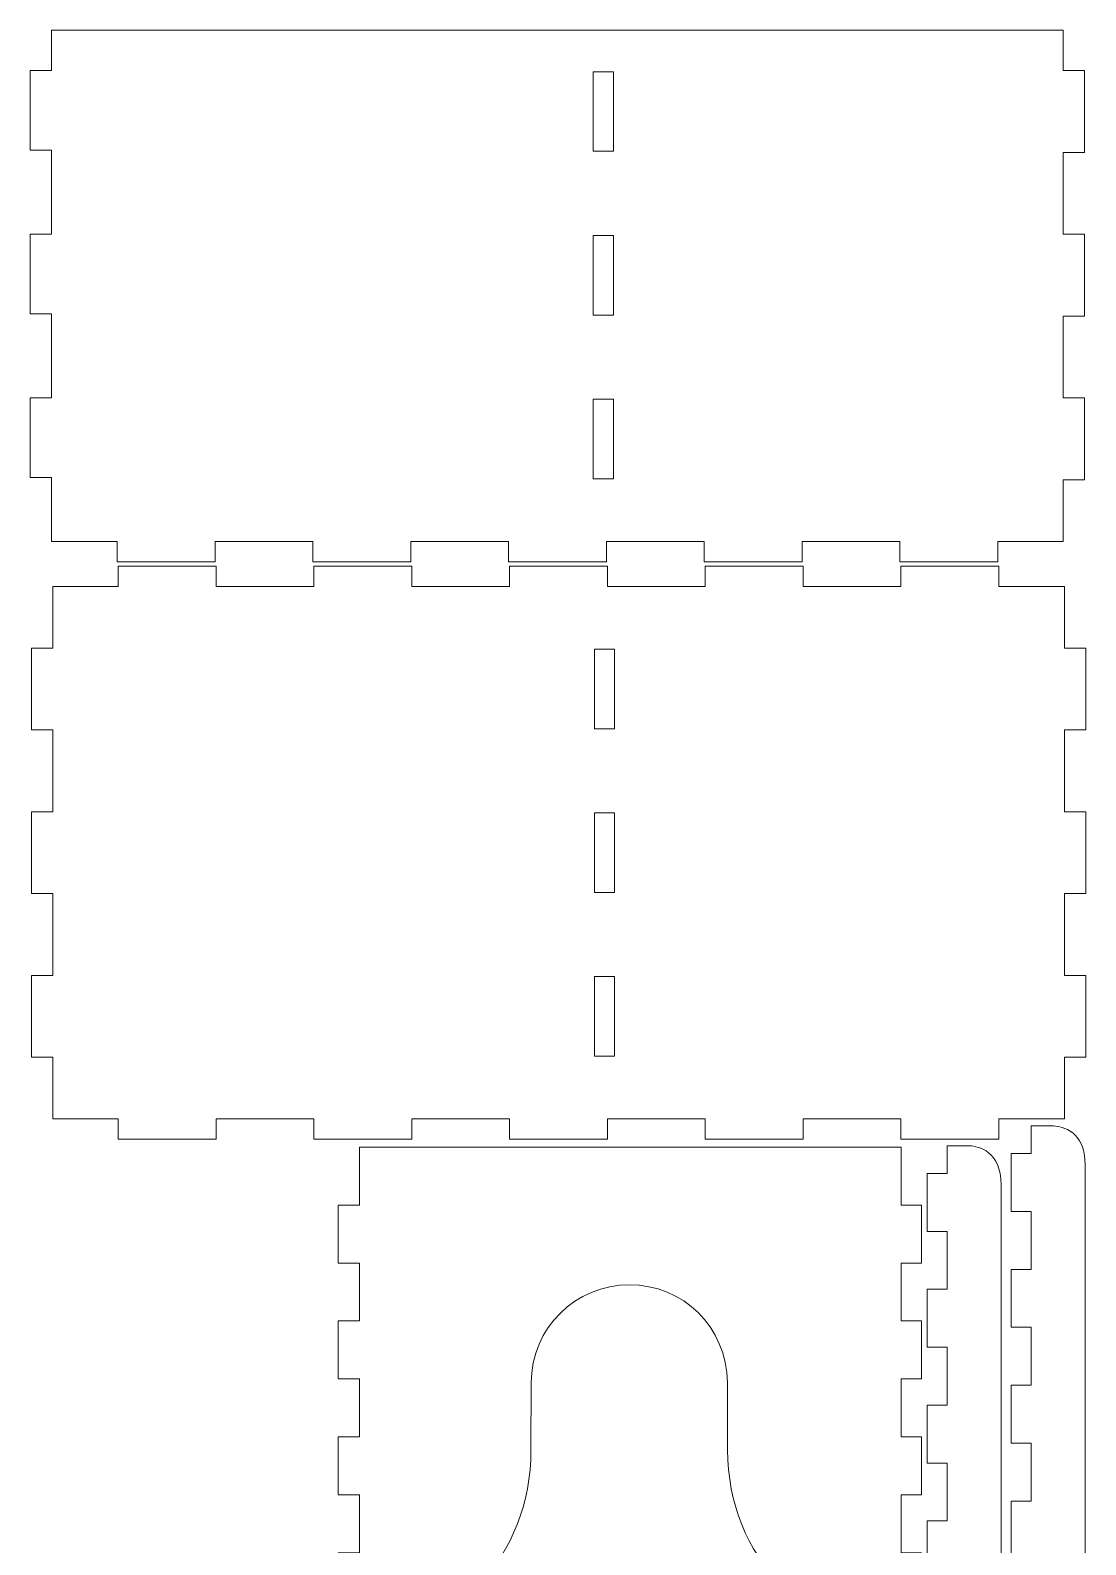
# Model space of a CAD drawing. Header units: centimetres. Extents: x -47 to 63, y -30 to 17.
# Drawn here: x 43.72 to 62.5, y -14.12 to 12.84 of the extents above; entities that cross this region are included whole.
import ezdxf

# ---------------------------------------------------------------- set-up
doc = ezdxf.new("R2010")
doc.units = ezdxf.units.CM
doc.header["$MEASUREMENT"] = 0
doc.layers.add('layer 1', color=7, linetype='Continuous')

msp = doc.modelspace()

# ---------------------------------------------------------------- linework, layer by layer
at = {"layer": 'layer 1', "color": 242, "lineweight": 9}
for points, knots in [([(44.0968, 12.84072), (44.0968, 12.84072), (44.0968, 12.12358), (44.0968, 12.12358), (44.0968, 12.12358), (44.0968, 12.12358), (43.71687, 12.12358), (43.71687, 12.12358), (43.71687, 12.12358), (43.71687, 12.12358), (43.71687, 10.70612), (43.71687, 10.70612), (43.71687, 10.70612), (43.71687, 10.70612), (44.0968, 10.70612), (44.0968, 10.70612), (44.0968, 10.70612), (44.0968, 10.70612), (44.0968, 9.20929), (44.0968, 9.20929), (44.0968, 9.20929), (44.0968, 9.20929), (43.71687, 9.20929), (43.71687, 9.20929), (43.71687, 9.20929), (43.71687, 9.20929), (43.71687, 7.79184), (43.71687, 7.79184), (43.71687, 7.79184), (43.71687, 7.79184), (44.0968, 7.79184), (44.0968, 7.79184), (44.0968, 7.79184), (44.0968, 7.79184), (44.0968, 6.29501), (44.0968, 6.29501), (44.0968, 6.29501), (44.0968, 6.29501), (43.71687, 6.29501), (43.71687, 6.29501), (43.71687, 6.29501), (43.71687, 6.29501), (43.71687, 4.87797), (43.71687, 4.87797), (43.71687, 4.87797), (43.71687, 4.87797), (44.0968, 4.87797), (44.0968, 4.87797), (44.0968, 4.87797), (44.0968, 4.87797), (44.0968, 3.74073), (44.0968, 3.74073), (44.0968, 3.74073), (44.0968, 3.74073), (45.26344, 3.74073), (45.26344, 3.74073), (45.26344, 3.74073), (45.26344, 3.74073), (45.26344, 3.38073), (45.26344, 3.38073), (45.26344, 3.38073), (45.26344, 3.38073), (47.00469, 3.38073), (47.00469, 3.38073), (47.00469, 3.38073), (47.00469, 3.38073), (47.00469, 3.74073), (47.00469, 3.74073), (47.00469, 3.74073), (47.00469, 3.74073), (48.74595, 3.74073), (48.74595, 3.74073), (48.74595, 3.74073), (48.74595, 3.74073), (48.74595, 3.38073), (48.74595, 3.38073), (48.74595, 3.38073), (48.74595, 3.38073), (50.48721, 3.38073), (50.48721, 3.38073), (50.48721, 3.38073), (50.48721, 3.38073), (50.48721, 3.74073), (50.48721, 3.74073), (50.48721, 3.74073), (50.48721, 3.74073), (52.22846, 3.74073), (52.22846, 3.74073), (52.22846, 3.74073), (52.22846, 3.74073), (52.22846, 3.38073), (52.22846, 3.38073), (52.22846, 3.38073), (52.22846, 3.38073), (53.9697, 3.38073), (53.9697, 3.38073), (53.9697, 3.38073), (53.9697, 3.38073), (53.9697, 3.74073), (53.9697, 3.74073), (53.9697, 3.74073), (53.9697, 3.74073), (55.71096, 3.74073), (55.71096, 3.74073), (55.71096, 3.74073), (55.71096, 3.74073), (55.71096, 3.38073), (55.71096, 3.38073), (55.71096, 3.38073), (55.71096, 3.38073), (57.45221, 3.38073), (57.45221, 3.38073), (57.45221, 3.38073), (57.45221, 3.38073), (57.45221, 3.74073), (57.45221, 3.74073), (57.45221, 3.74073), (57.45221, 3.74073), (59.19347, 3.74073), (59.19347, 3.74073), (59.19347, 3.74073), (59.19347, 3.74073), (59.19347, 3.38073), (59.19347, 3.38073), (59.19347, 3.38073), (59.19347, 3.38073), (60.93472, 3.38073), (60.93472, 3.38073), (60.93472, 3.38073), (60.93472, 3.38073), (60.93472, 3.74073), (60.93472, 3.74073), (60.93472, 3.74073), (60.93472, 3.74073), (62.10137, 3.74073), (62.10137, 3.74073), (62.10137, 3.74073), (62.10137, 3.74073), (62.10137, 4.83786), (62.10137, 4.83786), (62.10137, 4.83786), (62.10137, 4.83786), (62.48134, 4.83786), (62.48134, 4.83786), (62.48134, 4.83786), (62.48134, 4.83786), (62.48134, 6.29501), (62.48134, 6.29501), (62.48134, 6.29501), (62.48134, 6.29501), (62.10137, 6.29501), (62.10137, 6.29501), (62.10137, 6.29501), (62.10137, 6.29501), (62.10137, 7.75215), (62.10137, 7.75215), (62.10137, 7.75215), (62.10137, 7.75215), (62.48134, 7.75215), (62.48134, 7.75215), (62.48134, 7.75215), (62.48134, 7.75215), (62.48134, 9.20929), (62.48134, 9.20929), (62.48134, 9.20929), (62.48134, 9.20929), (62.10137, 9.20929), (62.10137, 9.20929), (62.10137, 9.20929), (62.10137, 9.20929), (62.10137, 10.66643), (62.10137, 10.66643), (62.10137, 10.66643), (62.10137, 10.66643), (62.48134, 10.66643), (62.48134, 10.66643), (62.48134, 10.66643), (62.48134, 10.66643), (62.48134, 12.12358), (62.48134, 12.12358), (62.48134, 12.12358), (62.48134, 12.12358), (62.10137, 12.12358), (62.10137, 12.12358), (62.10137, 12.12358), (62.10137, 12.12358), (62.10137, 12.84072), (62.10137, 12.84072), (62.10137, 12.84072), (55.94677, 12.84072), (50.25139, 12.84072), (44.0968, 12.84072)], [0, 0, 0, 0, 0.02040816, 0.02040816, 0.02040816, 0.02040816, 0.04081633, 0.04081633, 0.04081633, 0.04081633, 0.06122449, 0.06122449, 0.06122449, 0.06122449, 0.08163265, 0.08163265, 0.08163265, 0.08163265, 0.10204082, 0.10204082, 0.10204082, 0.10204082, 0.12244898, 0.12244898, 0.12244898, 0.12244898, 0.14285714, 0.14285714, 0.14285714, 0.14285714, 0.16326531, 0.16326531, 0.16326531, 0.16326531, 0.18367347, 0.18367347, 0.18367347, 0.18367347, 0.20408163, 0.20408163, 0.20408163, 0.20408163, 0.2244898, 0.2244898, 0.2244898, 0.2244898, 0.24489796, 0.24489796, 0.24489796, 0.24489796, 0.26530612, 0.26530612, 0.26530612, 0.26530612, 0.28571429, 0.28571429, 0.28571429, 0.28571429, 0.30612245, 0.30612245, 0.30612245, 0.30612245, 0.32653061, 0.32653061, 0.32653061, 0.32653061, 0.34693878, 0.34693878, 0.34693878, 0.34693878, 0.36734694, 0.36734694, 0.36734694, 0.36734694, 0.3877551, 0.3877551, 0.3877551, 0.3877551, 0.40816327, 0.40816327, 0.40816327, 0.40816327, 0.42857143, 0.42857143, 0.42857143, 0.42857143, 0.44897959, 0.44897959, 0.44897959, 0.44897959, 0.46938776, 0.46938776, 0.46938776, 0.46938776, 0.48979592, 0.48979592, 0.48979592, 0.48979592, 0.51020408, 0.51020408, 0.51020408, 0.51020408, 0.53061224, 0.53061224, 0.53061224, 0.53061224, 0.55102041, 0.55102041, 0.55102041, 0.55102041, 0.57142857, 0.57142857, 0.57142857, 0.57142857, 0.59183673, 0.59183673, 0.59183673, 0.59183673, 0.6122449, 0.6122449, 0.6122449, 0.6122449, 0.63265306, 0.63265306, 0.63265306, 0.63265306, 0.65306122, 0.65306122, 0.65306122, 0.65306122, 0.67346939, 0.67346939, 0.67346939, 0.67346939, 0.69387755, 0.69387755, 0.69387755, 0.69387755, 0.71428571, 0.71428571, 0.71428571, 0.71428571, 0.73469388, 0.73469388, 0.73469388, 0.73469388, 0.75510204, 0.75510204, 0.75510204, 0.75510204, 0.7755102, 0.7755102, 0.7755102, 0.7755102, 0.79591837, 0.79591837, 0.79591837, 0.79591837, 0.81632653, 0.81632653, 0.81632653, 0.81632653, 0.83673469, 0.83673469, 0.83673469, 0.83673469, 0.85714286, 0.85714286, 0.85714286, 0.85714286, 0.87755102, 0.87755102, 0.87755102, 0.87755102, 0.89795918, 0.89795918, 0.89795918, 0.89795918, 0.91836735, 0.91836735, 0.91836735, 0.91836735, 0.93877551, 0.93877551, 0.93877551, 0.93877551, 0.95918367, 0.95918367, 0.95918367, 0.95918367, 1, 1, 1, 1]), ([(54.0968, 10.68635), (54.0968, 10.68635), (53.7368, 10.68635), (53.7368, 10.68635), (53.7368, 10.68635), (53.7368, 10.68635), (53.7368, 12.10355), (53.7368, 12.10355), (53.7368, 12.10355), (53.7368, 12.10355), (54.0968, 12.10355), (54.0968, 12.10355), (54.0968, 12.10355), (54.0968, 12.10355), (54.0968, 10.68635), (54.0968, 10.68635)], [0, 0, 0, 0, 0.2, 0.2, 0.2, 0.2, 0.4, 0.4, 0.4, 0.4, 0.6, 0.6, 0.6, 0.6, 1, 1, 1, 1]), ([(54.0968, 7.77207), (54.0968, 7.77207), (53.7368, 7.77207), (53.7368, 7.77207), (53.7368, 7.77207), (53.7368, 7.77207), (53.7368, 9.18927), (53.7368, 9.18927), (53.7368, 9.18927), (53.7368, 9.18927), (54.0968, 9.18927), (54.0968, 9.18927), (54.0968, 9.18927), (54.0968, 9.18927), (54.0968, 7.77207), (54.0968, 7.77207)], [0, 0, 0, 0, 0.2, 0.2, 0.2, 0.2, 0.4, 0.4, 0.4, 0.4, 0.6, 0.6, 0.6, 0.6, 1, 1, 1, 1]), ([(54.0968, 4.85778), (54.0968, 4.85778), (53.7368, 4.85778), (53.7368, 4.85778), (53.7368, 4.85778), (53.7368, 4.85778), (53.7368, 6.27498), (53.7368, 6.27498), (53.7368, 6.27498), (53.7368, 6.27498), (54.0968, 6.27498), (54.0968, 6.27498), (54.0968, 6.27498), (54.0968, 6.27498), (54.0968, 4.85778), (54.0968, 4.85778)], [0, 0, 0, 0, 0.2, 0.2, 0.2, 0.2, 0.4, 0.4, 0.4, 0.4, 0.6, 0.6, 0.6, 0.6, 1, 1, 1, 1]), ([(45.28237, -6.89923), (45.28237, -6.89923), (47.02363, -6.89923), (47.02363, -6.89923), (47.02363, -6.89923), (47.02363, -6.89923), (47.02363, -6.53923), (47.02363, -6.53923), (47.02363, -6.53923), (47.02363, -6.53923), (48.76489, -6.53923), (48.76489, -6.53923), (48.76489, -6.53923), (48.76489, -6.53923), (48.76489, -6.89923), (48.76489, -6.89923), (48.76489, -6.89923), (48.76489, -6.89923), (50.50614, -6.89923), (50.50614, -6.89923), (50.50614, -6.89923), (50.50614, -6.89923), (50.50614, -6.53923), (50.50614, -6.53923), (50.50614, -6.53923), (50.50614, -6.53923), (52.2474, -6.53923), (52.2474, -6.53923), (52.2474, -6.53923), (52.2474, -6.53923), (52.2474, -6.89923), (52.2474, -6.89923), (52.2474, -6.89923), (52.2474, -6.89923), (53.98864, -6.89923), (53.98864, -6.89923), (53.98864, -6.89923), (53.98864, -6.89923), (53.98864, -6.53923), (53.98864, -6.53923), (53.98864, -6.53923), (53.98864, -6.53923), (55.72989, -6.53923), (55.72989, -6.53923), (55.72989, -6.53923), (55.72989, -6.53923), (55.72989, -6.89923), (55.72989, -6.89923), (55.72989, -6.89923), (55.72989, -6.89923), (57.47115, -6.89923), (57.47115, -6.89923), (57.47115, -6.89923), (57.47115, -6.89923), (57.47115, -6.53923), (57.47115, -6.53923), (57.47115, -6.53923), (57.47115, -6.53923), (59.2124, -6.53923), (59.2124, -6.53923), (59.2124, -6.53923), (59.2124, -6.53923), (59.2124, -6.89923), (59.2124, -6.89923), (59.2124, -6.89923), (59.2124, -6.89923), (60.95366, -6.89923), (60.95366, -6.89923), (60.95366, -6.89923), (60.95366, -6.89923), (60.95366, -6.53923), (60.95366, -6.53923), (60.95366, -6.53923), (60.95366, -6.53923), (62.1203, -6.53923), (62.1203, -6.53923), (62.1203, -6.53923), (62.1203, -6.53923), (62.1203, -5.44209), (62.1203, -5.44209), (62.1203, -5.44209), (62.1203, -5.44209), (62.50028, -5.44209), (62.50028, -5.44209), (62.50028, -5.44209), (62.50028, -5.44209), (62.50028, -3.98494), (62.50028, -3.98494), (62.50028, -3.98494), (62.50028, -3.98494), (62.1203, -3.98494), (62.1203, -3.98494), (62.1203, -3.98494), (62.1203, -3.98494), (62.1203, -2.5278), (62.1203, -2.5278), (62.1203, -2.5278), (62.1203, -2.5278), (62.50028, -2.5278), (62.50028, -2.5278), (62.50028, -2.5278), (62.50028, -2.5278), (62.50028, -1.07066), (62.50028, -1.07066), (62.50028, -1.07066), (62.50028, -1.07066), (62.1203, -1.07066), (62.1203, -1.07066), (62.1203, -1.07066), (62.1203, -1.07066), (62.1203, 0.38647), (62.1203, 0.38647), (62.1203, 0.38647), (62.1203, 0.38647), (62.50028, 0.38647), (62.50028, 0.38647), (62.50028, 0.38647), (62.50028, 0.38647), (62.50028, 1.84362), (62.50028, 1.84362), (62.50028, 1.84362), (62.50028, 1.84362), (62.1203, 1.84362), (62.1203, 1.84362), (62.1203, 1.84362), (62.1203, 1.84362), (62.1203, 2.94076), (62.1203, 2.94076), (62.1203, 2.94076), (62.1203, 2.94076), (60.95366, 2.94076), (60.95366, 2.94076), (60.95366, 2.94076), (60.95366, 2.94076), (60.95366, 3.30076), (60.95366, 3.30076), (60.95366, 3.30076), (60.95366, 3.30076), (59.2124, 3.30076), (59.2124, 3.30076), (59.2124, 3.30076), (59.2124, 3.30076), (59.2124, 2.94076), (59.2124, 2.94076), (59.2124, 2.94076), (59.2124, 2.94076), (57.47115, 2.94076), (57.47115, 2.94076), (57.47115, 2.94076), (57.47115, 2.94076), (57.47115, 3.30076), (57.47115, 3.30076), (57.47115, 3.30076), (57.47115, 3.30076), (55.72989, 3.30076), (55.72989, 3.30076), (55.72989, 3.30076), (55.72989, 3.30076), (55.72989, 2.94076), (55.72989, 2.94076), (55.72989, 2.94076), (55.72989, 2.94076), (53.98864, 2.94076), (53.98864, 2.94076), (53.98864, 2.94076), (53.98864, 2.94076), (53.98864, 3.30076), (53.98864, 3.30076), (53.98864, 3.30076), (53.98864, 3.30076), (52.2474, 3.30076), (52.2474, 3.30076), (52.2474, 3.30076), (52.2474, 3.30076), (52.2474, 2.94076), (52.2474, 2.94076), (52.2474, 2.94076), (52.2474, 2.94076), (50.50614, 2.94076), (50.50614, 2.94076), (50.50614, 2.94076), (50.50614, 2.94076), (50.50614, 3.30076), (50.50614, 3.30076), (50.50614, 3.30076), (50.50614, 3.30076), (48.76489, 3.30076), (48.76489, 3.30076), (48.76489, 3.30076), (48.76489, 3.30076), (48.76489, 2.94076), (48.76489, 2.94076), (48.76489, 2.94076), (48.76489, 2.94076), (47.02363, 2.94076), (47.02363, 2.94076), (47.02363, 2.94076), (47.02363, 2.94076), (47.02363, 3.30076), (47.02363, 3.30076), (47.02363, 3.30076), (47.02363, 3.30076), (45.28237, 3.30076), (45.28237, 3.30076), (45.28237, 3.30076), (45.28237, 3.30076), (45.28237, 2.94076), (45.28237, 2.94076), (45.28237, 2.94076), (45.28237, 2.94076), (44.11573, 2.94076), (44.11573, 2.94076), (44.11573, 2.94076), (44.11573, 2.94076), (44.11573, 1.84362), (44.11573, 1.84362), (44.11573, 1.84362), (44.11573, 1.84362), (43.73577, 1.84362), (43.73577, 1.84362), (43.73577, 1.84362), (43.73577, 1.84362), (43.73577, 0.38647), (43.73577, 0.38647), (43.73577, 0.38647), (43.73577, 0.38647), (44.11573, 0.38647), (44.11573, 0.38647), (44.11573, 0.38647), (44.11573, 0.38647), (44.11573, -1.07066), (44.11573, -1.07066), (44.11573, -1.07066), (44.11573, -1.07066), (43.73577, -1.07066), (43.73577, -1.07066), (43.73577, -1.07066), (43.73577, -1.07066), (43.73577, -2.5278), (43.73577, -2.5278), (43.73577, -2.5278), (43.73577, -2.5278), (44.11573, -2.5278), (44.11573, -2.5278), (44.11573, -2.5278), (44.11573, -2.5278), (44.11573, -3.98494), (44.11573, -3.98494), (44.11573, -3.98494), (44.11573, -3.98494), (43.73577, -3.98494), (43.73577, -3.98494), (43.73577, -3.98494), (43.73577, -3.98494), (43.73577, -5.44209), (43.73577, -5.44209), (43.73577, -5.44209), (43.73577, -5.44209), (44.11573, -5.44209), (44.11573, -5.44209), (44.11573, -5.44209), (44.11573, -5.44209), (44.11573, -6.53923), (44.11573, -6.53923), (44.11573, -6.53923), (44.11573, -6.53923), (45.28237, -6.53923), (45.28237, -6.53923), (45.28237, -6.53923), (45.28237, -6.53923), (45.28237, -6.89923), (45.28237, -6.89923)], [0, 0, 0, 0, 0.01449275, 0.01449275, 0.01449275, 0.01449275, 0.02898551, 0.02898551, 0.02898551, 0.02898551, 0.04347826, 0.04347826, 0.04347826, 0.04347826, 0.05797101, 0.05797101, 0.05797101, 0.05797101, 0.07246377, 0.07246377, 0.07246377, 0.07246377, 0.08695652, 0.08695652, 0.08695652, 0.08695652, 0.10144928, 0.10144928, 0.10144928, 0.10144928, 0.11594203, 0.11594203, 0.11594203, 0.11594203, 0.13043478, 0.13043478, 0.13043478, 0.13043478, 0.14492754, 0.14492754, 0.14492754, 0.14492754, 0.15942029, 0.15942029, 0.15942029, 0.15942029, 0.17391304, 0.17391304, 0.17391304, 0.17391304, 0.1884058, 0.1884058, 0.1884058, 0.1884058, 0.20289855, 0.20289855, 0.20289855, 0.20289855, 0.2173913, 0.2173913, 0.2173913, 0.2173913, 0.23188406, 0.23188406, 0.23188406, 0.23188406, 0.24637681, 0.24637681, 0.24637681, 0.24637681, 0.26086957, 0.26086957, 0.26086957, 0.26086957, 0.27536232, 0.27536232, 0.27536232, 0.27536232, 0.28985507, 0.28985507, 0.28985507, 0.28985507, 0.30434783, 0.30434783, 0.30434783, 0.30434783, 0.31884058, 0.31884058, 0.31884058, 0.31884058, 0.33333333, 0.33333333, 0.33333333, 0.33333333, 0.34782609, 0.34782609, 0.34782609, 0.34782609, 0.36231884, 0.36231884, 0.36231884, 0.36231884, 0.37681159, 0.37681159, 0.37681159, 0.37681159, 0.39130435, 0.39130435, 0.39130435, 0.39130435, 0.4057971, 0.4057971, 0.4057971, 0.4057971, 0.42028986, 0.42028986, 0.42028986, 0.42028986, 0.43478261, 0.43478261, 0.43478261, 0.43478261, 0.44927536, 0.44927536, 0.44927536, 0.44927536, 0.46376812, 0.46376812, 0.46376812, 0.46376812, 0.47826087, 0.47826087, 0.47826087, 0.47826087, 0.49275362, 0.49275362, 0.49275362, 0.49275362, 0.50724638, 0.50724638, 0.50724638, 0.50724638, 0.52173913, 0.52173913, 0.52173913, 0.52173913, 0.53623188, 0.53623188, 0.53623188, 0.53623188, 0.55072464, 0.55072464, 0.55072464, 0.55072464, 0.56521739, 0.56521739, 0.56521739, 0.56521739, 0.57971014, 0.57971014, 0.57971014, 0.57971014, 0.5942029, 0.5942029, 0.5942029, 0.5942029, 0.60869565, 0.60869565, 0.60869565, 0.60869565, 0.62318841, 0.62318841, 0.62318841, 0.62318841, 0.63768116, 0.63768116, 0.63768116, 0.63768116, 0.65217391, 0.65217391, 0.65217391, 0.65217391, 0.66666667, 0.66666667, 0.66666667, 0.66666667, 0.68115942, 0.68115942, 0.68115942, 0.68115942, 0.69565217, 0.69565217, 0.69565217, 0.69565217, 0.71014493, 0.71014493, 0.71014493, 0.71014493, 0.72463768, 0.72463768, 0.72463768, 0.72463768, 0.73913043, 0.73913043, 0.73913043, 0.73913043, 0.75362319, 0.75362319, 0.75362319, 0.75362319, 0.76811594, 0.76811594, 0.76811594, 0.76811594, 0.7826087, 0.7826087, 0.7826087, 0.7826087, 0.79710145, 0.79710145, 0.79710145, 0.79710145, 0.8115942, 0.8115942, 0.8115942, 0.8115942, 0.82608696, 0.82608696, 0.82608696, 0.82608696, 0.84057971, 0.84057971, 0.84057971, 0.84057971, 0.85507246, 0.85507246, 0.85507246, 0.85507246, 0.86956522, 0.86956522, 0.86956522, 0.86956522, 0.88405797, 0.88405797, 0.88405797, 0.88405797, 0.89855072, 0.89855072, 0.89855072, 0.89855072, 0.91304348, 0.91304348, 0.91304348, 0.91304348, 0.92753623, 0.92753623, 0.92753623, 0.92753623, 0.94202899, 0.94202899, 0.94202899, 0.94202899, 0.95652174, 0.95652174, 0.95652174, 0.95652174, 0.97101449, 0.97101449, 0.97101449, 0.97101449, 1, 1, 1, 1]), ([(54.11573, 0.40639), (54.11573, 0.40639), (53.75573, 0.40639), (53.75573, 0.40639), (53.75573, 0.40639), (53.75573, 0.40639), (53.75573, 1.82359), (53.75573, 1.82359), (53.75573, 1.82359), (53.75573, 1.82359), (54.11573, 1.82359), (54.11573, 1.82359), (54.11573, 1.82359), (54.11573, 1.82359), (54.11573, 0.40639), (54.11573, 0.40639)], [0, 0, 0, 0, 0.2, 0.2, 0.2, 0.2, 0.4, 0.4, 0.4, 0.4, 0.6, 0.6, 0.6, 0.6, 1, 1, 1, 1]), ([(54.11573, -2.50789), (54.11573, -2.50789), (53.75573, -2.50789), (53.75573, -2.50789), (53.75573, -2.50789), (53.75573, -2.50789), (53.75573, -1.09069), (53.75573, -1.09069), (53.75573, -1.09069), (53.75573, -1.09069), (54.11573, -1.09069), (54.11573, -1.09069), (54.11573, -1.09069), (54.11573, -1.09069), (54.11573, -2.50789), (54.11573, -2.50789)], [0, 0, 0, 0, 0.2, 0.2, 0.2, 0.2, 0.4, 0.4, 0.4, 0.4, 0.6, 0.6, 0.6, 0.6, 1, 1, 1, 1]), ([(54.11573, -5.42218), (54.11573, -5.42218), (53.75573, -5.42218), (53.75573, -5.42218), (53.75573, -5.42218), (53.75573, -5.42218), (53.75573, -4.00498), (53.75573, -4.00498), (53.75573, -4.00498), (53.75573, -4.00498), (54.11573, -4.00498), (54.11573, -4.00498), (54.11573, -4.00498), (54.11573, -4.00498), (54.11573, -5.42218), (54.11573, -5.42218)], [0, 0, 0, 0, 0.2, 0.2, 0.2, 0.2, 0.4, 0.4, 0.4, 0.4, 0.6, 0.6, 0.6, 0.6, 1, 1, 1, 1]), ([(62.49079, -7.35994), (62.49079, -6.7534), (62.08559, -6.67267), (61.92931, -6.66409), (61.92931, -6.66409), (61.92931, -6.66409), (61.53255, -6.66409), (61.53255, -6.66409), (61.53255, -6.66409), (61.53255, -6.66409), (61.53255, -7.1552), (61.53255, -7.1552), (61.53255, -7.1552), (61.53255, -7.1552), (61.17255, -7.1552), (61.17255, -7.1552), (61.17255, -7.1552), (61.17255, -7.1552), (61.17255, -8.18631), (61.17255, -8.18631), (61.17255, -8.18631), (61.17255, -8.18631), (61.53255, -8.18631), (61.53255, -8.18631), (61.53255, -8.18631), (61.53255, -8.18631), (61.53255, -9.21742), (61.53255, -9.21742), (61.53255, -9.21742), (61.53255, -9.21742), (61.17255, -9.21742), (61.17255, -9.21742), (61.17255, -9.21742), (61.17255, -9.21742), (61.17255, -10.24853), (61.17255, -10.24853), (61.17255, -10.24853), (61.17255, -10.24853), (61.53255, -10.24853), (61.53255, -10.24853), (61.53255, -10.24853), (61.53255, -10.24853), (61.53255, -11.27965), (61.53255, -11.27965), (61.53255, -11.27965), (61.53255, -11.27965), (61.17255, -11.27965), (61.17255, -11.27965), (61.17255, -11.27965), (61.17255, -11.27965), (61.17255, -12.31076), (61.17255, -12.31076), (61.17255, -12.31076), (61.17255, -12.31076), (61.53255, -12.31076), (61.53255, -12.31076), (61.53255, -12.31076), (61.53255, -12.31076), (61.53255, -13.34187), (61.53255, -13.34187), (61.53255, -13.34187), (61.53255, -13.34187), (61.17255, -13.34187), (61.17255, -13.34187), (61.17255, -13.34187), (61.17255, -13.34187), (61.17255, -14.37298), (61.17255, -14.37298), (61.17255, -14.37298), (61.17255, -14.37298), (61.53255, -14.37298), (61.53255, -14.37298), (61.53255, -14.37298), (61.53255, -14.37298), (61.53255, -15.40408), (61.53255, -15.40408), (61.53255, -15.40408), (61.53255, -15.40408), (62.49079, -15.40408), (62.49079, -15.40408), (62.49079, -15.40408), (62.49079, -15.40408), (62.49079, -7.35994), (62.49079, -7.35994)], [0, 0, 0, 0, 0.04545455, 0.04545455, 0.04545455, 0.04545455, 0.09090909, 0.09090909, 0.09090909, 0.09090909, 0.13636364, 0.13636364, 0.13636364, 0.13636364, 0.18181818, 0.18181818, 0.18181818, 0.18181818, 0.22727273, 0.22727273, 0.22727273, 0.22727273, 0.27272727, 0.27272727, 0.27272727, 0.27272727, 0.31818182, 0.31818182, 0.31818182, 0.31818182, 0.36363636, 0.36363636, 0.36363636, 0.36363636, 0.40909091, 0.40909091, 0.40909091, 0.40909091, 0.45454545, 0.45454545, 0.45454545, 0.45454545, 0.5, 0.5, 0.5, 0.5, 0.54545455, 0.54545455, 0.54545455, 0.54545455, 0.59090909, 0.59090909, 0.59090909, 0.59090909, 0.63636364, 0.63636364, 0.63636364, 0.63636364, 0.68181818, 0.68181818, 0.68181818, 0.68181818, 0.72727273, 0.72727273, 0.72727273, 0.72727273, 0.77272727, 0.77272727, 0.77272727, 0.77272727, 0.81818182, 0.81818182, 0.81818182, 0.81818182, 0.86363636, 0.86363636, 0.86363636, 0.86363636, 0.90909091, 0.90909091, 0.90909091, 0.90909091, 1, 1, 1, 1]), ([(49.19533, -8.07388), (49.19533, -8.07388), (49.19533, -9.10499), (49.19533, -9.10499), (49.19533, -9.10499), (49.19533, -9.10499), (49.57447, -9.10499), (49.57447, -9.10499), (49.57447, -9.10499), (49.57447, -9.10499), (49.57447, -10.1361), (49.57447, -10.1361), (49.57447, -10.1361), (49.57447, -10.1361), (49.19545, -10.1361), (49.19545, -10.1361), (49.19545, -10.1361), (49.19545, -10.1361), (49.19545, -11.16721), (49.19545, -11.16721), (49.19545, -11.16721), (49.19545, -11.16721), (49.57447, -11.16721), (49.57447, -11.16721), (49.57447, -11.16721), (49.57447, -11.16721), (49.57447, -12.19833), (49.57447, -12.19833), (49.57447, -12.19833), (49.57447, -12.19833), (49.19545, -12.19833), (49.19545, -12.19833), (49.19545, -12.19833), (49.19545, -12.19833), (49.19545, -13.22944), (49.19545, -13.22944), (49.19545, -13.22944), (49.19545, -13.22944), (49.57447, -13.22944), (49.57447, -13.22944), (49.57447, -13.22944), (49.57447, -13.22944), (49.57447, -14.26055), (49.57447, -14.26055), (49.57447, -14.26055), (49.57447, -14.26055), (49.19545, -14.26055), (49.19545, -14.26055), (49.19545, -14.26055), (49.19545, -14.26055), (49.19545, -15.29165), (49.19545, -15.29165), (49.19545, -15.29165), (49.19545, -15.29165), (49.57447, -15.29165), (49.57447, -15.29165), (49.57447, -15.29165), (49.57447, -15.29165), (49.57447, -15.76192), (49.57447, -15.76192), (49.57447, -15.76192), (51.21509, -15.76192), (52.6276, -14.34985), (52.6276, -12.43035), (52.6276, -12.43035), (52.6276, -12.43035), (52.63233, -11.23962), (52.63233, -11.23962), (52.63233, -11.23962), (52.63626, -10.24992), (53.42679, -9.49433), (54.37981, -9.49213), (54.37981, -9.49213), (55.3312, -9.48993), (56.10613, -10.22949), (56.12729, -11.23962), (56.12729, -11.23962), (56.12729, -11.23962), (56.12662, -12.42771), (56.12662, -12.42771), (56.12662, -12.42771), (56.12662, -14.34624), (57.57615, -15.75997), (59.21564, -15.76156), (59.21564, -15.76156), (59.21564, -15.76156), (59.21564, -15.29165), (59.21564, -15.29165), (59.21564, -15.29165), (59.21564, -15.29165), (59.57543, -15.29165), (59.57543, -15.29165), (59.57543, -15.29165), (59.57543, -15.29165), (59.57543, -14.26055), (59.57543, -14.26055), (59.57543, -14.26055), (59.57543, -14.26055), (59.21564, -14.26055), (59.21564, -14.26055), (59.21564, -14.26055), (59.21564, -14.26055), (59.21564, -13.22944), (59.21564, -13.22944), (59.21564, -13.22944), (59.21564, -13.22944), (59.57543, -13.22944), (59.57543, -13.22944), (59.57543, -13.22944), (59.57543, -13.22944), (59.57543, -12.19833), (59.57543, -12.19833), (59.57543, -12.19833), (59.57543, -12.19833), (59.21564, -12.19833), (59.21564, -12.19833), (59.21564, -12.19833), (59.21564, -12.19833), (59.21564, -11.16721), (59.21564, -11.16721), (59.21564, -11.16721), (59.21564, -11.16721), (59.57543, -11.16721), (59.57543, -11.16721), (59.57543, -11.16721), (59.57543, -11.16721), (59.57543, -10.1361), (59.57543, -10.1361), (59.57543, -10.1361), (59.57543, -10.1361), (59.21564, -10.1361), (59.21564, -10.1361), (59.21564, -10.1361), (59.21564, -10.1361), (59.21564, -9.10499), (59.21564, -9.10499), (59.21564, -9.10499), (59.21564, -9.10499), (59.57543, -9.10499), (59.57543, -9.10499), (59.57543, -9.10499), (59.57543, -9.10499), (59.57543, -8.07388), (59.57543, -8.07388), (59.57543, -8.07388), (59.57543, -8.07388), (59.21564, -8.07388), (59.21564, -8.07388), (59.21564, -8.07388), (59.21564, -8.07388), (59.21564, -7.04277), (59.21564, -7.04277), (59.21564, -7.04277), (59.21564, -7.04277), (49.57447, -7.04277), (49.57447, -7.04277), (49.57447, -7.04277), (49.57447, -7.04277), (49.57447, -8.07388), (49.57447, -8.07388), (49.57447, -8.07388), (49.57447, -8.07388), (49.19533, -8.07388), (49.19533, -8.07388)], [0, 0, 0, 0, 0.02380952, 0.02380952, 0.02380952, 0.02380952, 0.04761905, 0.04761905, 0.04761905, 0.04761905, 0.07142857, 0.07142857, 0.07142857, 0.07142857, 0.0952381, 0.0952381, 0.0952381, 0.0952381, 0.11904762, 0.11904762, 0.11904762, 0.11904762, 0.14285714, 0.14285714, 0.14285714, 0.14285714, 0.16666667, 0.16666667, 0.16666667, 0.16666667, 0.19047619, 0.19047619, 0.19047619, 0.19047619, 0.21428571, 0.21428571, 0.21428571, 0.21428571, 0.23809524, 0.23809524, 0.23809524, 0.23809524, 0.26190476, 0.26190476, 0.26190476, 0.26190476, 0.28571429, 0.28571429, 0.28571429, 0.28571429, 0.30952381, 0.30952381, 0.30952381, 0.30952381, 0.33333333, 0.33333333, 0.33333333, 0.33333333, 0.35714286, 0.35714286, 0.35714286, 0.35714286, 0.38095238, 0.38095238, 0.38095238, 0.38095238, 0.4047619, 0.4047619, 0.4047619, 0.4047619, 0.42857143, 0.42857143, 0.42857143, 0.42857143, 0.45238095, 0.45238095, 0.45238095, 0.45238095, 0.47619048, 0.47619048, 0.47619048, 0.47619048, 0.5, 0.5, 0.5, 0.5, 0.52380952, 0.52380952, 0.52380952, 0.52380952, 0.54761905, 0.54761905, 0.54761905, 0.54761905, 0.57142857, 0.57142857, 0.57142857, 0.57142857, 0.5952381, 0.5952381, 0.5952381, 0.5952381, 0.61904762, 0.61904762, 0.61904762, 0.61904762, 0.64285714, 0.64285714, 0.64285714, 0.64285714, 0.66666667, 0.66666667, 0.66666667, 0.66666667, 0.69047619, 0.69047619, 0.69047619, 0.69047619, 0.71428571, 0.71428571, 0.71428571, 0.71428571, 0.73809524, 0.73809524, 0.73809524, 0.73809524, 0.76190476, 0.76190476, 0.76190476, 0.76190476, 0.78571429, 0.78571429, 0.78571429, 0.78571429, 0.80952381, 0.80952381, 0.80952381, 0.80952381, 0.83333333, 0.83333333, 0.83333333, 0.83333333, 0.85714286, 0.85714286, 0.85714286, 0.85714286, 0.88095238, 0.88095238, 0.88095238, 0.88095238, 0.9047619, 0.9047619, 0.9047619, 0.9047619, 0.92857143, 0.92857143, 0.92857143, 0.92857143, 0.95238095, 0.95238095, 0.95238095, 0.95238095, 1, 1, 1, 1]), ([(60.99455, -7.71405), (60.99455, -7.10751), (60.58935, -7.02678), (60.43307, -7.0182), (60.43307, -7.0182), (60.43307, -7.0182), (60.03631, -7.0182), (60.03631, -7.0182), (60.03631, -7.0182), (60.03631, -7.0182), (60.03631, -7.50931), (60.03631, -7.50931), (60.03631, -7.50931), (60.03631, -7.50931), (59.67631, -7.50931), (59.67631, -7.50931), (59.67631, -7.50931), (59.67631, -7.50931), (59.67631, -8.54042), (59.67631, -8.54042), (59.67631, -8.54042), (59.67631, -8.54042), (60.03631, -8.54042), (60.03631, -8.54042), (60.03631, -8.54042), (60.03631, -8.54042), (60.03631, -9.57153), (60.03631, -9.57153), (60.03631, -9.57153), (60.03631, -9.57153), (59.67631, -9.57153), (59.67631, -9.57153), (59.67631, -9.57153), (59.67631, -9.57153), (59.67631, -10.60264), (59.67631, -10.60264), (59.67631, -10.60264), (59.67631, -10.60264), (60.03631, -10.60264), (60.03631, -10.60264), (60.03631, -10.60264), (60.03631, -10.60264), (60.03631, -11.63376), (60.03631, -11.63376), (60.03631, -11.63376), (60.03631, -11.63376), (59.67631, -11.63376), (59.67631, -11.63376), (59.67631, -11.63376), (59.67631, -11.63376), (59.67631, -12.66487), (59.67631, -12.66487), (59.67631, -12.66487), (59.67631, -12.66487), (60.03631, -12.66487), (60.03631, -12.66487), (60.03631, -12.66487), (60.03631, -12.66487), (60.03631, -13.69598), (60.03631, -13.69598), (60.03631, -13.69598), (60.03631, -13.69598), (59.67631, -13.69598), (59.67631, -13.69598), (59.67631, -13.69598), (59.67631, -13.69598), (59.67631, -14.72709), (59.67631, -14.72709), (59.67631, -14.72709), (59.67631, -14.72709), (60.03631, -14.72709), (60.03631, -14.72709), (60.03631, -14.72709), (60.03631, -14.72709), (60.03631, -15.75819), (60.03631, -15.75819), (60.03631, -15.75819), (60.03631, -15.75819), (60.99455, -15.75819), (60.99455, -15.75819), (60.99455, -15.75819), (60.99455, -15.75819), (60.99455, -7.71405), (60.99455, -7.71405)], [0, 0, 0, 0, 0.04545455, 0.04545455, 0.04545455, 0.04545455, 0.09090909, 0.09090909, 0.09090909, 0.09090909, 0.13636364, 0.13636364, 0.13636364, 0.13636364, 0.18181818, 0.18181818, 0.18181818, 0.18181818, 0.22727273, 0.22727273, 0.22727273, 0.22727273, 0.27272727, 0.27272727, 0.27272727, 0.27272727, 0.31818182, 0.31818182, 0.31818182, 0.31818182, 0.36363636, 0.36363636, 0.36363636, 0.36363636, 0.40909091, 0.40909091, 0.40909091, 0.40909091, 0.45454545, 0.45454545, 0.45454545, 0.45454545, 0.5, 0.5, 0.5, 0.5, 0.54545455, 0.54545455, 0.54545455, 0.54545455, 0.59090909, 0.59090909, 0.59090909, 0.59090909, 0.63636364, 0.63636364, 0.63636364, 0.63636364, 0.68181818, 0.68181818, 0.68181818, 0.68181818, 0.72727273, 0.72727273, 0.72727273, 0.72727273, 0.77272727, 0.77272727, 0.77272727, 0.77272727, 0.81818182, 0.81818182, 0.81818182, 0.81818182, 0.86363636, 0.86363636, 0.86363636, 0.86363636, 0.90909091, 0.90909091, 0.90909091, 0.90909091, 1, 1, 1, 1])]:
    msp.add_open_spline(points, degree=3, knots=knots, dxfattribs=at)

doc.saveas('drawing.dxf')
